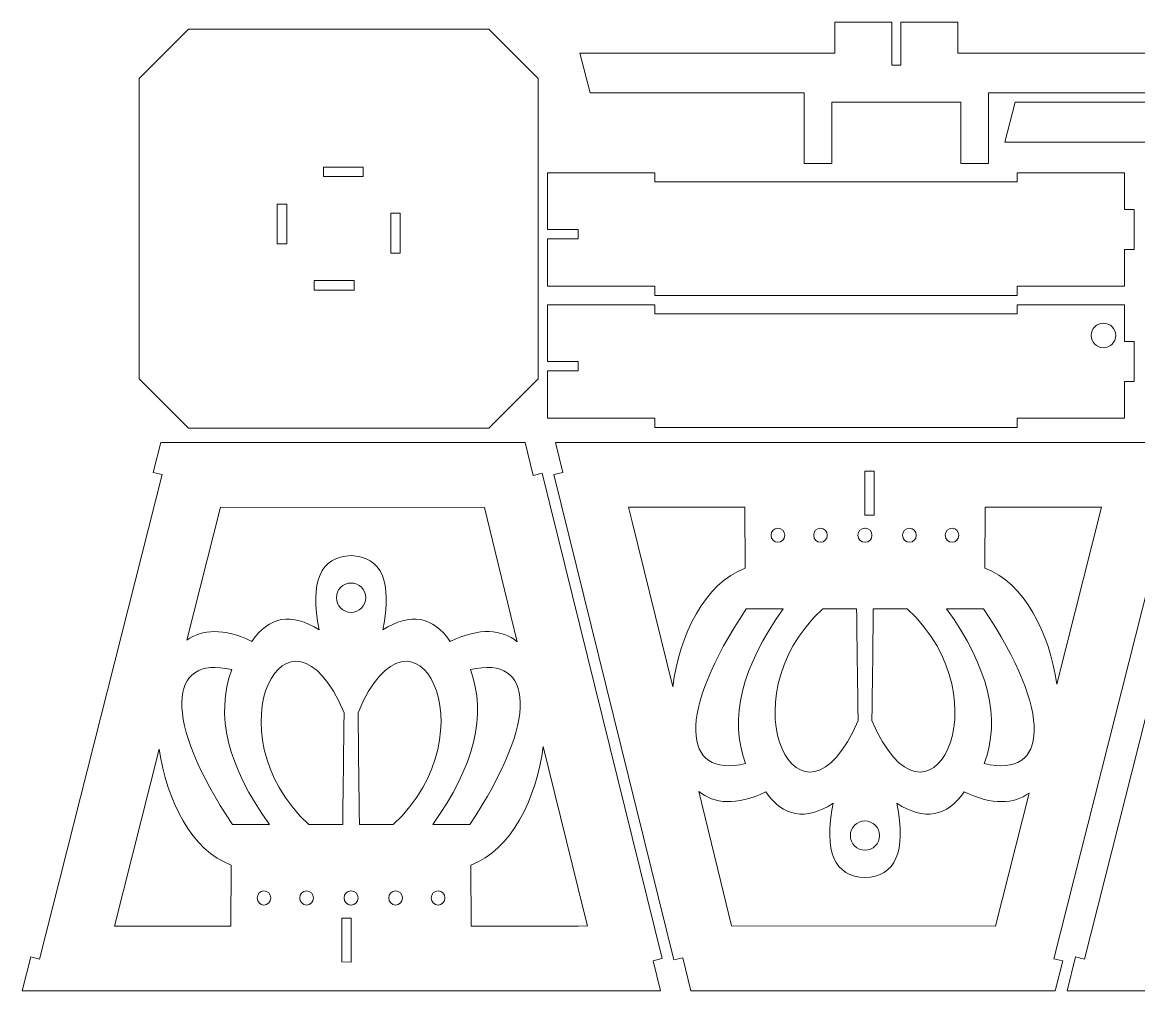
# Model space of a CAD drawing. Header units: millimetres. Extents: x -1460 to 1460, y -777 to 775.
# Drawn here: x -1459.5 to -1095.8, y 83.4 to 398.8 of the extents above; entities that cross this region are included whole.
import ezdxf

# ---------------------------------------------------------------- set-up
doc = ezdxf.new("R2010")
doc.units = ezdxf.units.MM
doc.header["$MEASUREMENT"] = 0
doc.layers.add('Camada 1', color=7, linetype='Continuous')

msp = doc.modelspace()

# ---------------------------------------------------------------- linework, layer by layer
at = {"layer": 'Camada 1', "color": 250, "lineweight": 20}
for points, knots in [([(-1405.291, 396.6146), (-1405.291, 396.6146), (-1355.9769, 396.6146), (-1355.9769, 396.6146), (-1355.9769, 396.6146), (-1355.9769, 396.6146), (-1307.5092, 396.6146), (-1307.5092, 396.6146), (-1307.5092, 396.6146), (-1307.5092, 396.6146), (-1307.5092, 396.6146), (-1307.5092, 396.6146), (-1307.5092, 396.6146), (-1307.5092, 396.6146), (-1291.4001, 380.5055), (-1291.4001, 380.5055), (-1291.4001, 380.5055), (-1291.4001, 380.5055), (-1291.4001, 282.7238), (-1291.4001, 282.7238), (-1291.4001, 282.7238), (-1291.4001, 282.7238), (-1307.5092, 266.6147), (-1307.5092, 266.6147), (-1307.5092, 266.6147), (-1307.5092, 266.6147), (-1307.5092, 266.6147), (-1307.5092, 266.6147), (-1307.5092, 266.6147), (-1307.5092, 266.6147), (-1359.7869, 266.6147), (-1359.7869, 266.6147), (-1359.7869, 266.6147), (-1359.7869, 266.6147), (-1405.291, 266.6147), (-1405.291, 266.6147), (-1405.291, 266.6147), (-1405.291, 266.6147), (-1405.291, 266.6147), (-1405.291, 266.6147), (-1405.291, 266.6147), (-1405.291, 266.6147), (-1421.4001, 282.7238), (-1421.4001, 282.7238), (-1421.4001, 282.7238), (-1421.4001, 282.7238), (-1421.4001, 380.5055), (-1421.4001, 380.5055), (-1421.4001, 380.5055), (-1421.4001, 380.5055), (-1405.291, 396.6146), (-1405.291, 396.6146), (-1405.291, 396.6146), (-1405.291, 396.6146), (-1405.291, 396.6146), (-1405.291, 396.6146)], [0, 0, 0, 0, 0.06666667, 0.06666667, 0.06666667, 0.06666667, 0.13333333, 0.13333333, 0.13333333, 0.13333333, 0.2, 0.2, 0.2, 0.2, 0.26666667, 0.26666667, 0.26666667, 0.26666667, 0.33333333, 0.33333333, 0.33333333, 0.33333333, 0.4, 0.4, 0.4, 0.4, 0.46666667, 0.46666667, 0.46666667, 0.46666667, 0.53333333, 0.53333333, 0.53333333, 0.53333333, 0.6, 0.6, 0.6, 0.6, 0.66666667, 0.66666667, 0.66666667, 0.66666667, 0.73333333, 0.73333333, 0.73333333, 0.73333333, 0.8, 0.8, 0.8, 0.8, 0.86666667, 0.86666667, 0.86666667, 0.86666667, 1, 1, 1, 1]), ([(-1154.7641, 388.8284), (-1154.7641, 388.8284), (-1154.7641, 398.8284), (-1154.7641, 398.8284), (-1154.7641, 398.8284), (-1154.7641, 398.8284), (-1173.2641, 398.8284), (-1173.2641, 398.8284), (-1173.2641, 398.8284), (-1173.2641, 398.8284), (-1173.2641, 384.8284), (-1173.2641, 384.8284), (-1173.2641, 384.8284), (-1173.2641, 384.8284), (-1176.2641, 384.8284), (-1176.2641, 384.8284), (-1176.2641, 384.8284), (-1176.2641, 384.8284), (-1176.2641, 398.8284), (-1176.2641, 398.8284), (-1176.2641, 398.8284), (-1176.2641, 398.8284), (-1194.7641, 398.8284), (-1194.7641, 398.8284), (-1194.7641, 398.8284), (-1194.7641, 398.8284), (-1194.7641, 388.8284), (-1194.7641, 388.8284), (-1194.7641, 388.8284), (-1194.7641, 388.8284), (-1277.8151, 388.8284), (-1277.8151, 388.8284), (-1277.8151, 388.8284), (-1277.8151, 388.8284), (-1274.4604, 375.8284), (-1274.4604, 375.8284), (-1274.4604, 375.8284), (-1274.4604, 375.8284), (-1204.7641, 375.8284), (-1204.7641, 375.8284), (-1204.7641, 375.8284), (-1204.7641, 375.8284), (-1204.7641, 352.8284), (-1204.7641, 352.8284), (-1204.7641, 352.8284), (-1204.7641, 352.8284), (-1195.7641, 352.8284), (-1195.7641, 352.8284), (-1195.7641, 352.8284), (-1195.7641, 352.8284), (-1195.7641, 372.8284), (-1195.7641, 372.8284), (-1195.7641, 372.8284), (-1164.3562, 372.8284), (-1185.172, 372.8284), (-1153.7641, 372.8284), (-1153.7641, 372.8284), (-1153.7641, 372.8284), (-1153.7641, 352.8284), (-1153.7641, 352.8284), (-1153.7641, 352.8284), (-1153.7641, 352.8284), (-1144.7641, 352.8284), (-1144.7641, 352.8284), (-1144.7641, 352.8284), (-1144.7641, 352.8284), (-1144.7641, 375.8284), (-1144.7641, 375.8284), (-1144.7641, 375.8284), (-1144.7641, 375.8284), (-1075.0678, 375.8284), (-1075.0678, 375.8284), (-1075.0678, 375.8284), (-1075.0678, 375.8284), (-1071.7131, 388.8284), (-1071.7131, 388.8284), (-1071.7131, 388.8284), (-1071.7131, 388.8284), (-1154.7641, 388.8284), (-1154.7641, 388.8284)], [0, 0, 0, 0, 0.04761905, 0.04761905, 0.04761905, 0.04761905, 0.0952381, 0.0952381, 0.0952381, 0.0952381, 0.14285714, 0.14285714, 0.14285714, 0.14285714, 0.19047619, 0.19047619, 0.19047619, 0.19047619, 0.23809524, 0.23809524, 0.23809524, 0.23809524, 0.28571429, 0.28571429, 0.28571429, 0.28571429, 0.33333333, 0.33333333, 0.33333333, 0.33333333, 0.38095238, 0.38095238, 0.38095238, 0.38095238, 0.42857143, 0.42857143, 0.42857143, 0.42857143, 0.47619048, 0.47619048, 0.47619048, 0.47619048, 0.52380952, 0.52380952, 0.52380952, 0.52380952, 0.57142857, 0.57142857, 0.57142857, 0.57142857, 0.61904762, 0.61904762, 0.61904762, 0.61904762, 0.66666667, 0.66666667, 0.66666667, 0.66666667, 0.71428571, 0.71428571, 0.71428571, 0.71428571, 0.76190476, 0.76190476, 0.76190476, 0.76190476, 0.80952381, 0.80952381, 0.80952381, 0.80952381, 0.85714286, 0.85714286, 0.85714286, 0.85714286, 0.9047619, 0.9047619, 0.9047619, 0.9047619, 1, 1, 1, 1]), ([(-1056.3327, 359.8284), (-1056.3327, 359.8284), (-1056.3327, 349.8284), (-1056.3327, 349.8284), (-1056.3327, 349.8284), (-1056.3327, 349.8284), (-1016.3327, 349.8284), (-1016.3327, 349.8284), (-1016.3327, 349.8284), (-1016.3327, 349.8284), (-1016.3327, 359.8284), (-1016.3327, 359.8284), (-1016.3327, 359.8284), (-1016.3327, 359.8284), (-933.2817, 359.8284), (-933.2817, 359.8284), (-933.2817, 359.8284), (-933.2817, 359.8284), (-936.6364, 372.8284), (-936.6364, 372.8284), (-936.6364, 372.8284), (-936.6364, 372.8284), (-1006.3327, 372.8284), (-1006.3327, 372.8284), (-1006.3327, 372.8284), (-1006.3327, 372.8284), (-1006.3327, 395.8284), (-1006.3327, 395.8284), (-1006.3327, 395.8284), (-1006.3327, 395.8284), (-1015.3327, 395.8284), (-1015.3327, 395.8284), (-1015.3327, 395.8284), (-1015.3327, 395.8284), (-1015.3327, 375.8284), (-1015.3327, 375.8284), (-1015.3327, 375.8284), (-1015.3327, 375.8284), (-1034.8327, 375.8284), (-1034.8327, 375.8284), (-1034.8327, 375.8284), (-1034.8327, 375.8284), (-1034.8327, 363.8284), (-1034.8327, 363.8284), (-1034.8327, 363.8284), (-1034.8327, 363.8284), (-1037.8327, 363.8284), (-1037.8327, 363.8284), (-1037.8327, 363.8284), (-1037.8327, 363.8284), (-1037.8327, 375.8284), (-1037.8327, 375.8284), (-1037.8327, 375.8284), (-1037.8327, 375.8284), (-1057.3327, 375.8284), (-1057.3327, 375.8284), (-1057.3327, 375.8284), (-1057.3327, 375.8284), (-1057.3327, 395.8284), (-1057.3327, 395.8284), (-1057.3327, 395.8284), (-1057.3327, 395.8284), (-1066.3327, 395.8284), (-1066.3327, 395.8284), (-1066.3327, 395.8284), (-1066.3327, 395.8284), (-1066.3327, 372.8284), (-1066.3327, 372.8284), (-1066.3327, 372.8284), (-1066.3327, 372.8284), (-1136.029, 372.8284), (-1136.029, 372.8284), (-1136.029, 372.8284), (-1136.029, 372.8284), (-1139.3837, 359.8284), (-1139.3837, 359.8284), (-1139.3837, 359.8284), (-1139.3837, 359.8284), (-1056.3327, 359.8284), (-1056.3327, 359.8284)], [0, 0, 0, 0, 0.04761905, 0.04761905, 0.04761905, 0.04761905, 0.0952381, 0.0952381, 0.0952381, 0.0952381, 0.14285714, 0.14285714, 0.14285714, 0.14285714, 0.19047619, 0.19047619, 0.19047619, 0.19047619, 0.23809524, 0.23809524, 0.23809524, 0.23809524, 0.28571429, 0.28571429, 0.28571429, 0.28571429, 0.33333333, 0.33333333, 0.33333333, 0.33333333, 0.38095238, 0.38095238, 0.38095238, 0.38095238, 0.42857143, 0.42857143, 0.42857143, 0.42857143, 0.47619048, 0.47619048, 0.47619048, 0.47619048, 0.52380952, 0.52380952, 0.52380952, 0.52380952, 0.57142857, 0.57142857, 0.57142857, 0.57142857, 0.61904762, 0.61904762, 0.61904762, 0.61904762, 0.66666667, 0.66666667, 0.66666667, 0.66666667, 0.71428571, 0.71428571, 0.71428571, 0.71428571, 0.76190476, 0.76190476, 0.76190476, 0.76190476, 0.80952381, 0.80952381, 0.80952381, 0.80952381, 0.85714286, 0.85714286, 0.85714286, 0.85714286, 0.9047619, 0.9047619, 0.9047619, 0.9047619, 1, 1, 1, 1]), ([(-1348.4001, 351.6147), (-1348.4001, 351.6147), (-1361.4001, 351.6147), (-1361.4001, 351.6147), (-1361.4001, 351.6147), (-1361.4001, 351.6147), (-1361.4001, 348.5472), (-1361.4001, 348.5472), (-1361.4001, 348.5472), (-1361.4001, 348.5472), (-1348.4001, 348.5472), (-1348.4001, 348.5472), (-1348.4001, 348.5472), (-1348.4001, 348.5472), (-1348.4001, 351.6147), (-1348.4001, 351.6147)], [0, 0, 0, 0, 0.2, 0.2, 0.2, 0.2, 0.4, 0.4, 0.4, 0.4, 0.6, 0.6, 0.6, 0.6, 1, 1, 1, 1]), ([(-1288.4001, 312.8284), (-1288.4001, 312.8284), (-1253.4001, 312.8284), (-1253.4001, 312.8284), (-1253.4001, 312.8284), (-1253.4001, 312.8284), (-1253.4001, 309.8284), (-1253.4001, 309.8284), (-1253.4001, 309.8284), (-1253.4001, 309.8284), (-1135.4003, 309.8284), (-1135.4003, 309.8284), (-1135.4003, 309.8284), (-1135.4003, 309.8284), (-1135.4003, 312.8284), (-1135.4003, 312.8284), (-1135.4003, 312.8284), (-1135.4003, 312.8284), (-1100.4003, 312.8284), (-1100.4003, 312.8284), (-1100.4003, 312.8284), (-1100.4003, 312.8284), (-1100.4003, 324.8284), (-1100.4003, 324.8284), (-1100.4003, 324.8284), (-1100.4003, 324.8284), (-1097.3327, 324.8284), (-1097.3327, 324.8284), (-1097.3327, 324.8284), (-1097.3327, 324.8284), (-1097.3327, 337.8284), (-1097.3327, 337.8284), (-1097.3327, 337.8284), (-1097.3327, 337.8284), (-1100.4003, 337.8284), (-1100.4003, 337.8284), (-1100.4003, 337.8284), (-1100.4003, 337.8284), (-1100.4003, 349.8284), (-1100.4003, 349.8284), (-1100.4003, 349.8284), (-1100.4003, 349.8284), (-1135.4003, 349.8284), (-1135.4003, 349.8284), (-1135.4003, 349.8284), (-1135.4003, 349.8284), (-1135.4003, 346.8284), (-1135.4003, 346.8284), (-1135.4003, 346.8284), (-1135.4003, 346.8284), (-1253.4001, 346.8284), (-1253.4001, 346.8284), (-1253.4001, 346.8284), (-1253.4001, 346.8284), (-1253.4001, 349.8284), (-1253.4001, 349.8284), (-1253.4001, 349.8284), (-1253.4001, 349.8284), (-1288.4001, 349.8284), (-1288.4001, 349.8284), (-1288.4001, 349.8284), (-1288.4001, 349.8284), (-1288.4001, 331.3284), (-1288.4001, 331.3284), (-1288.4001, 331.3284), (-1288.4001, 331.3284), (-1278.4001, 331.3284), (-1278.4001, 331.3284), (-1278.4001, 331.3284), (-1278.4001, 331.3284), (-1278.4001, 328.3284), (-1278.4001, 328.3284), (-1278.4001, 328.3284), (-1278.4001, 328.3284), (-1288.4001, 328.3284), (-1288.4001, 328.3284), (-1288.4001, 328.3284), (-1288.4001, 328.3284), (-1288.4001, 312.8284), (-1288.4001, 312.8284)], [0, 0, 0, 0, 0.04761905, 0.04761905, 0.04761905, 0.04761905, 0.0952381, 0.0952381, 0.0952381, 0.0952381, 0.14285714, 0.14285714, 0.14285714, 0.14285714, 0.19047619, 0.19047619, 0.19047619, 0.19047619, 0.23809524, 0.23809524, 0.23809524, 0.23809524, 0.28571429, 0.28571429, 0.28571429, 0.28571429, 0.33333333, 0.33333333, 0.33333333, 0.33333333, 0.38095238, 0.38095238, 0.38095238, 0.38095238, 0.42857143, 0.42857143, 0.42857143, 0.42857143, 0.47619048, 0.47619048, 0.47619048, 0.47619048, 0.52380952, 0.52380952, 0.52380952, 0.52380952, 0.57142857, 0.57142857, 0.57142857, 0.57142857, 0.61904762, 0.61904762, 0.61904762, 0.61904762, 0.66666667, 0.66666667, 0.66666667, 0.66666667, 0.71428571, 0.71428571, 0.71428571, 0.71428571, 0.76190476, 0.76190476, 0.76190476, 0.76190476, 0.80952381, 0.80952381, 0.80952381, 0.80952381, 0.85714286, 0.85714286, 0.85714286, 0.85714286, 0.9047619, 0.9047619, 0.9047619, 0.9047619, 1, 1, 1, 1]), ([(-1376.4001, 339.6147), (-1376.4001, 339.6147), (-1376.4001, 326.6147), (-1376.4001, 326.6147), (-1376.4001, 326.6147), (-1376.4001, 326.6147), (-1373.3326, 326.6147), (-1373.3326, 326.6147), (-1373.3326, 326.6147), (-1373.3326, 326.6147), (-1373.3326, 339.6147), (-1373.3326, 339.6147), (-1373.3326, 339.6147), (-1373.3326, 339.6147), (-1376.4001, 339.6147), (-1376.4001, 339.6147)], [0, 0, 0, 0, 0.2, 0.2, 0.2, 0.2, 0.4, 0.4, 0.4, 0.4, 0.6, 0.6, 0.6, 0.6, 1, 1, 1, 1]), ([(-1336.4001, 323.6147), (-1336.4001, 323.6147), (-1336.4001, 336.6147), (-1336.4001, 336.6147), (-1336.4001, 336.6147), (-1336.4001, 336.6147), (-1339.4676, 336.6147), (-1339.4676, 336.6147), (-1339.4676, 336.6147), (-1339.4676, 336.6147), (-1339.4676, 323.6147), (-1339.4676, 323.6147), (-1339.4676, 323.6147), (-1339.4676, 323.6147), (-1336.4001, 323.6147), (-1336.4001, 323.6147)], [0, 0, 0, 0, 0.2, 0.2, 0.2, 0.2, 0.4, 0.4, 0.4, 0.4, 0.6, 0.6, 0.6, 0.6, 1, 1, 1, 1]), ([(-1364.4001, 311.6147), (-1364.4001, 311.6147), (-1351.4001, 311.6147), (-1351.4001, 311.6147), (-1351.4001, 311.6147), (-1351.4001, 311.6147), (-1351.4001, 314.6822), (-1351.4001, 314.6822), (-1351.4001, 314.6822), (-1351.4001, 314.6822), (-1364.4001, 314.6822), (-1364.4001, 314.6822), (-1364.4001, 314.6822), (-1364.4001, 314.6822), (-1364.4001, 311.6147), (-1364.4001, 311.6147)], [0, 0, 0, 0, 0.2, 0.2, 0.2, 0.2, 0.4, 0.4, 0.4, 0.4, 0.6, 0.6, 0.6, 0.6, 1, 1, 1, 1]), ([(-1288.4001, 269.8284), (-1288.4001, 269.8284), (-1253.4001, 269.8284), (-1253.4001, 269.8284), (-1253.4001, 269.8284), (-1253.4001, 269.8284), (-1253.4001, 266.8284), (-1253.4001, 266.8284), (-1253.4001, 266.8284), (-1253.4001, 266.8284), (-1135.4003, 266.8284), (-1135.4003, 266.8284), (-1135.4003, 266.8284), (-1135.4003, 266.8284), (-1135.4003, 269.8284), (-1135.4003, 269.8284), (-1135.4003, 269.8284), (-1135.4003, 269.8284), (-1100.4003, 269.8284), (-1100.4003, 269.8284), (-1100.4003, 269.8284), (-1100.4003, 269.8284), (-1100.4003, 281.8284), (-1100.4003, 281.8284), (-1100.4003, 281.8284), (-1100.4003, 281.8284), (-1097.3327, 281.8284), (-1097.3327, 281.8284), (-1097.3327, 281.8284), (-1097.3327, 281.8284), (-1097.3327, 294.8284), (-1097.3327, 294.8284), (-1097.3327, 294.8284), (-1097.3327, 294.8284), (-1100.4003, 294.8284), (-1100.4003, 294.8284), (-1100.4003, 294.8284), (-1100.4003, 294.8284), (-1100.4003, 306.8284), (-1100.4003, 306.8284), (-1100.4003, 306.8284), (-1100.4003, 306.8284), (-1135.4003, 306.8284), (-1135.4003, 306.8284), (-1135.4003, 306.8284), (-1135.4003, 306.8284), (-1135.4003, 303.8284), (-1135.4003, 303.8284), (-1135.4003, 303.8284), (-1135.4003, 303.8284), (-1253.4001, 303.8284), (-1253.4001, 303.8284), (-1253.4001, 303.8284), (-1253.4001, 303.8284), (-1253.4001, 306.8284), (-1253.4001, 306.8284), (-1253.4001, 306.8284), (-1253.4001, 306.8284), (-1288.4001, 306.8284), (-1288.4001, 306.8284), (-1288.4001, 306.8284), (-1288.4001, 306.8284), (-1288.4001, 288.3284), (-1288.4001, 288.3284), (-1288.4001, 288.3284), (-1288.4001, 288.3284), (-1278.4001, 288.3284), (-1278.4001, 288.3284), (-1278.4001, 288.3284), (-1278.4001, 288.3284), (-1278.4001, 285.3284), (-1278.4001, 285.3284), (-1278.4001, 285.3284), (-1278.4001, 285.3284), (-1288.4001, 285.3284), (-1288.4001, 285.3284), (-1288.4001, 285.3284), (-1288.4001, 285.3284), (-1288.4001, 269.8284), (-1288.4001, 269.8284)], [0, 0, 0, 0, 0.04761905, 0.04761905, 0.04761905, 0.04761905, 0.0952381, 0.0952381, 0.0952381, 0.0952381, 0.14285714, 0.14285714, 0.14285714, 0.14285714, 0.19047619, 0.19047619, 0.19047619, 0.19047619, 0.23809524, 0.23809524, 0.23809524, 0.23809524, 0.28571429, 0.28571429, 0.28571429, 0.28571429, 0.33333333, 0.33333333, 0.33333333, 0.33333333, 0.38095238, 0.38095238, 0.38095238, 0.38095238, 0.42857143, 0.42857143, 0.42857143, 0.42857143, 0.47619048, 0.47619048, 0.47619048, 0.47619048, 0.52380952, 0.52380952, 0.52380952, 0.52380952, 0.57142857, 0.57142857, 0.57142857, 0.57142857, 0.61904762, 0.61904762, 0.61904762, 0.61904762, 0.66666667, 0.66666667, 0.66666667, 0.66666667, 0.71428571, 0.71428571, 0.71428571, 0.71428571, 0.76190476, 0.76190476, 0.76190476, 0.76190476, 0.80952381, 0.80952381, 0.80952381, 0.80952381, 0.85714286, 0.85714286, 0.85714286, 0.85714286, 0.9047619, 0.9047619, 0.9047619, 0.9047619, 1, 1, 1, 1]), ([(-1107.2991, 292.8153), (-1109.5083, 292.8153), (-1111.2992, 294.6062), (-1111.2992, 296.8153), (-1111.2992, 296.8153), (-1111.2992, 299.0244), (-1109.5083, 300.8153), (-1107.2991, 300.8153), (-1107.2991, 300.8153), (-1105.09, 300.8153), (-1103.2991, 299.0244), (-1103.2992, 296.8153), (-1103.2992, 296.8153), (-1103.2992, 294.6062), (-1105.09, 292.8153), (-1107.2991, 292.8153)], [0, 0, 0, 0, 0.2, 0.2, 0.2, 0.2, 0.4, 0.4, 0.4, 0.4, 0.6, 0.6, 0.6, 0.6, 1, 1, 1, 1]), ([(-1413.9199, 251.5012), (-1413.9199, 251.5012), (-1453.8684, 93.6303), (-1453.8684, 93.6303), (-1453.8684, 93.6303), (-1453.8684, 93.6303), (-1456.7169, 94.3402), (-1456.7169, 94.3402), (-1456.7169, 94.3402), (-1456.7169, 94.3402), (-1459.4529, 83.3528), (-1459.4529, 83.3528), (-1459.4529, 83.3528), (-1459.4529, 83.3528), (-1251.5624, 83.3528), (-1251.5624, 83.3528), (-1251.5624, 83.3528), (-1251.5624, 83.3528), (-1253.9733, 93.0917), (-1253.9733, 93.0917), (-1253.9733, 93.0917), (-1253.9733, 93.0917), (-1251.0994, 93.8031), (-1251.0994, 93.8031), (-1251.0994, 93.8031), (-1251.0994, 93.8031), (-1251.0612, 93.8126), (-1251.0612, 93.8126), (-1251.0612, 93.8126), (-1251.0612, 93.8126), (-1289.9996, 251.471), (-1289.9996, 251.471), (-1289.9996, 251.471), (-1289.9996, 251.471), (-1290.1077, 251.9088), (-1290.1077, 251.9088), (-1290.1077, 251.9088), (-1290.1077, 251.9088), (-1293.0175, 251.1885), (-1293.0175, 251.1885), (-1293.0175, 251.1885), (-1293.0175, 251.1885), (-1295.6724, 261.9213), (-1295.6724, 261.9213), (-1295.6724, 261.9213), (-1295.6724, 261.9213), (-1414.3776, 261.9213), (-1414.3776, 261.9213), (-1414.3776, 261.9213), (-1414.3776, 261.9213), (-1416.7961, 252.218), (-1416.7961, 252.218), (-1416.7961, 252.218), (-1416.7961, 252.218), (-1413.9199, 251.5012), (-1413.9199, 251.5012)], [0, 0, 0, 0, 0.06666667, 0.06666667, 0.06666667, 0.06666667, 0.13333333, 0.13333333, 0.13333333, 0.13333333, 0.2, 0.2, 0.2, 0.2, 0.26666667, 0.26666667, 0.26666667, 0.26666667, 0.33333333, 0.33333333, 0.33333333, 0.33333333, 0.4, 0.4, 0.4, 0.4, 0.46666667, 0.46666667, 0.46666667, 0.46666667, 0.53333333, 0.53333333, 0.53333333, 0.53333333, 0.6, 0.6, 0.6, 0.6, 0.66666667, 0.66666667, 0.66666667, 0.66666667, 0.73333333, 0.73333333, 0.73333333, 0.73333333, 0.8, 0.8, 0.8, 0.8, 0.86666667, 0.86666667, 0.86666667, 0.86666667, 1, 1, 1, 1]), ([(-1123.4482, 93.7728), (-1123.4482, 93.7728), (-1083.4997, 251.6437), (-1083.4997, 251.6437), (-1083.4997, 251.6437), (-1083.4997, 251.6437), (-1080.6512, 250.9338), (-1080.6512, 250.9338), (-1080.6512, 250.9338), (-1080.6512, 250.9338), (-1077.9152, 261.9212), (-1077.9152, 261.9212), (-1077.9152, 261.9212), (-1077.9152, 261.9212), (-1285.8057, 261.9212), (-1285.8057, 261.9212), (-1285.8057, 261.9212), (-1285.8057, 261.9212), (-1283.3948, 252.1823), (-1283.3948, 252.1823), (-1283.3948, 252.1823), (-1283.3948, 252.1823), (-1286.2687, 251.4709), (-1286.2687, 251.4709), (-1286.2687, 251.4709), (-1286.2687, 251.4709), (-1286.3069, 251.4614), (-1286.3069, 251.4614), (-1286.3069, 251.4614), (-1286.3069, 251.4614), (-1247.3685, 93.803), (-1247.3685, 93.803), (-1247.3685, 93.803), (-1247.3685, 93.803), (-1247.2604, 93.3652), (-1247.2604, 93.3652), (-1247.2604, 93.3652), (-1247.2604, 93.3652), (-1244.3506, 94.0855), (-1244.3506, 94.0855), (-1244.3506, 94.0855), (-1244.3506, 94.0855), (-1241.6957, 83.3527), (-1241.6957, 83.3527), (-1241.6957, 83.3527), (-1241.6957, 83.3527), (-1122.9905, 83.3527), (-1122.9905, 83.3527), (-1122.9905, 83.3527), (-1122.9905, 83.3527), (-1120.572, 93.056), (-1120.572, 93.056), (-1120.572, 93.056), (-1120.572, 93.056), (-1123.4482, 93.7728), (-1123.4482, 93.7728)], [0, 0, 0, 0, 0.06666667, 0.06666667, 0.06666667, 0.06666667, 0.13333333, 0.13333333, 0.13333333, 0.13333333, 0.2, 0.2, 0.2, 0.2, 0.26666667, 0.26666667, 0.26666667, 0.26666667, 0.33333333, 0.33333333, 0.33333333, 0.33333333, 0.4, 0.4, 0.4, 0.4, 0.46666667, 0.46666667, 0.46666667, 0.46666667, 0.53333333, 0.53333333, 0.53333333, 0.53333333, 0.6, 0.6, 0.6, 0.6, 0.66666667, 0.66666667, 0.66666667, 0.66666667, 0.73333333, 0.73333333, 0.73333333, 0.73333333, 0.8, 0.8, 0.8, 0.8, 0.86666667, 0.86666667, 0.86666667, 0.86666667, 1, 1, 1, 1]), ([(-1073.5598, 251.5012), (-1073.5598, 251.5012), (-1113.5083, 93.6303), (-1113.5083, 93.6303), (-1113.5083, 93.6303), (-1113.5083, 93.6303), (-1116.3568, 94.3402), (-1116.3568, 94.3402), (-1116.3568, 94.3402), (-1116.3568, 94.3402), (-1119.0928, 83.3528), (-1119.0928, 83.3528), (-1119.0928, 83.3528), (-1119.0928, 83.3528), (-911.2023, 83.3528), (-911.2023, 83.3528), (-911.2023, 83.3528), (-911.2023, 83.3528), (-913.6132, 93.0917), (-913.6132, 93.0917), (-913.6132, 93.0917), (-913.6132, 93.0917), (-910.7393, 93.8031), (-910.7393, 93.8031), (-910.7393, 93.8031), (-910.7393, 93.8031), (-910.7011, 93.8126), (-910.7011, 93.8126), (-910.7011, 93.8126), (-910.7011, 93.8126), (-949.6395, 251.471), (-949.6395, 251.471), (-949.6395, 251.471), (-949.6395, 251.471), (-949.7476, 251.9088), (-949.7476, 251.9088), (-949.7476, 251.9088), (-949.7476, 251.9088), (-952.6574, 251.1885), (-952.6574, 251.1885), (-952.6574, 251.1885), (-952.6574, 251.1885), (-955.3123, 261.9213), (-955.3123, 261.9213), (-955.3123, 261.9213), (-955.3123, 261.9213), (-1074.0175, 261.9213), (-1074.0175, 261.9213), (-1074.0175, 261.9213), (-1074.0175, 261.9213), (-1076.436, 252.218), (-1076.436, 252.218), (-1076.436, 252.218), (-1076.436, 252.218), (-1073.5598, 251.5012), (-1073.5598, 251.5012)], [0, 0, 0, 0, 0.06666667, 0.06666667, 0.06666667, 0.06666667, 0.13333333, 0.13333333, 0.13333333, 0.13333333, 0.2, 0.2, 0.2, 0.2, 0.26666667, 0.26666667, 0.26666667, 0.26666667, 0.33333333, 0.33333333, 0.33333333, 0.33333333, 0.4, 0.4, 0.4, 0.4, 0.46666667, 0.46666667, 0.46666667, 0.46666667, 0.53333333, 0.53333333, 0.53333333, 0.53333333, 0.6, 0.6, 0.6, 0.6, 0.66666667, 0.66666667, 0.66666667, 0.66666667, 0.73333333, 0.73333333, 0.73333333, 0.73333333, 0.8, 0.8, 0.8, 0.8, 0.86666667, 0.86666667, 0.86666667, 0.86666667, 1, 1, 1, 1]), ([(-1181.9831, 252.5767), (-1181.9831, 252.5767), (-1182.0254, 238.2509), (-1182.0254, 238.2509), (-1182.0254, 238.2509), (-1182.0254, 238.2509), (-1185.0254, 238.2598), (-1185.0254, 238.2598), (-1185.0254, 238.2598), (-1185.0254, 238.2598), (-1184.9832, 252.5856), (-1184.9832, 252.5856), (-1184.9832, 252.5856), (-1184.9832, 252.5856), (-1181.9831, 252.5767), (-1181.9831, 252.5767)], [0, 0, 0, 0, 0.2, 0.2, 0.2, 0.2, 0.4, 0.4, 0.4, 0.4, 0.6, 0.6, 0.6, 0.6, 1, 1, 1, 1]), ([(-1405.8719, 197.5376), (-1405.8719, 197.5376), (-1394.904, 240.8813), (-1394.904, 240.8813), (-1394.904, 240.8813), (-1394.904, 240.8813), (-1308.8612, 240.7755), (-1308.8612, 240.7755), (-1308.8612, 240.7755), (-1308.8612, 240.7755), (-1305.4864, 226.4269), (-1305.4864, 226.4269), (-1305.4864, 226.4269), (-1305.4864, 226.4269), (-1298.2224, 197.0155), (-1298.2224, 197.0155), (-1298.2224, 197.0155), (-1303.2407, 201.0371), (-1310.4473, 201.7855), (-1320.0774, 197.1592), (-1320.0774, 197.1592), (-1325.6895, 205.3422), (-1333.0029, 206.5833), (-1342.0173, 200.8831), (-1342.0173, 200.8831), (-1338.8709, 216.7205), (-1342.424, 224.7128), (-1352.3836, 225.0798), (-1352.3836, 225.0798), (-1362.343, 224.7128), (-1365.8961, 216.7205), (-1362.7497, 200.8831), (-1362.7497, 200.8831), (-1371.7641, 206.5833), (-1379.0775, 205.3422), (-1384.6896, 197.1592), (-1384.6896, 197.1592), (-1393.8941, 201.5811), (-1400.8889, 201.1001), (-1405.8719, 197.5376)], [0, 0, 0, 0, 0.09090909, 0.09090909, 0.09090909, 0.09090909, 0.18181818, 0.18181818, 0.18181818, 0.18181818, 0.27272727, 0.27272727, 0.27272727, 0.27272727, 0.36363636, 0.36363636, 0.36363636, 0.36363636, 0.45454545, 0.45454545, 0.45454545, 0.45454545, 0.54545455, 0.54545455, 0.54545455, 0.54545455, 0.63636364, 0.63636364, 0.63636364, 0.63636364, 0.72727273, 0.72727273, 0.72727273, 0.72727273, 0.81818182, 0.81818182, 0.81818182, 0.81818182, 1, 1, 1, 1]), ([(-1224.0948, 240.8812), (-1224.0948, 240.8812), (-1223.9973, 220.9899), (-1223.9973, 220.9899), (-1223.9973, 220.9899), (-1237.1119, 216.2662), (-1245.4238, 199.1766), (-1247.5756, 182.3907), (-1247.5756, 182.3907), (-1247.5756, 182.3907), (-1260.8384, 236.0911), (-1260.8384, 236.0911), (-1260.8384, 236.0911), (-1260.8384, 236.0911), (-1262.0428, 240.8363), (-1262.0428, 240.8363), (-1262.0428, 240.8363), (-1262.0428, 240.8363), (-1258.922, 240.8812), (-1258.922, 240.8812), (-1258.922, 240.8812), (-1258.922, 240.8812), (-1224.0948, 240.8812), (-1224.0948, 240.8812)], [0, 0, 0, 0, 0.14285714, 0.14285714, 0.14285714, 0.14285714, 0.28571429, 0.28571429, 0.28571429, 0.28571429, 0.42857143, 0.42857143, 0.42857143, 0.42857143, 0.57142857, 0.57142857, 0.57142857, 0.57142857, 0.71428571, 0.71428571, 0.71428571, 0.71428571, 1, 1, 1, 1]), ([(-1122.5105, 183.2467), (-1124.831, 199.7535), (-1133.0802, 216.3464), (-1145.9719, 220.9899), (-1145.9719, 220.9899), (-1145.9719, 220.9899), (-1145.8744, 240.8812), (-1145.8744, 240.8812), (-1145.8744, 240.8812), (-1145.8744, 240.8812), (-1107.9264, 240.8812), (-1107.9264, 240.8812), (-1107.9264, 240.8812), (-1107.9264, 240.8812), (-1122.5105, 183.2467), (-1122.5105, 183.2467)], [0, 0, 0, 0, 0.2, 0.2, 0.2, 0.2, 0.4, 0.4, 0.4, 0.4, 0.6, 0.6, 0.6, 0.6, 1, 1, 1, 1]), ([(-1211.13, 231.7174), (-1211.13, 230.4491), (-1212.1227, 229.4213), (-1213.347, 229.4213), (-1213.347, 229.4213), (-1214.5713, 229.4213), (-1215.5639, 230.4491), (-1215.5639, 231.7174), (-1215.5639, 231.7174), (-1215.5639, 232.9857), (-1214.5713, 234.0137), (-1213.347, 234.0137), (-1213.347, 234.0137), (-1212.1227, 234.0137), (-1211.13, 232.9857), (-1211.13, 231.7174)], [0, 0, 0, 0, 0.2, 0.2, 0.2, 0.2, 0.4, 0.4, 0.4, 0.4, 0.6, 0.6, 0.6, 0.6, 1, 1, 1, 1]), ([(-1197.2599, 231.7174), (-1197.2599, 230.4491), (-1198.2526, 229.4213), (-1199.4768, 229.4213), (-1199.4768, 229.4213), (-1200.701, 229.4213), (-1201.6938, 230.4491), (-1201.6938, 231.7174), (-1201.6938, 231.7174), (-1201.6938, 232.9857), (-1200.701, 234.0137), (-1199.4768, 234.0137), (-1199.4768, 234.0137), (-1198.2526, 234.0137), (-1197.2599, 232.9857), (-1197.2599, 231.7174)], [0, 0, 0, 0, 0.2, 0.2, 0.2, 0.2, 0.4, 0.4, 0.4, 0.4, 0.6, 0.6, 0.6, 0.6, 1, 1, 1, 1]), ([(-1184.9128, 229.4213), (-1184.9128, 229.4213), (-1184.9847, 229.4226), (-1184.9847, 229.4226), (-1184.9847, 229.4226), (-1184.9847, 229.4226), (-1185.0564, 229.4213), (-1185.0564, 229.4213), (-1185.0564, 229.4213), (-1186.2807, 229.4213), (-1187.2732, 230.4491), (-1187.2732, 231.7174), (-1187.2732, 231.7174), (-1187.2732, 232.9857), (-1186.2807, 234.0137), (-1185.0564, 234.0137), (-1185.0564, 234.0137), (-1185.0564, 234.0137), (-1184.9845, 234.0126), (-1184.9845, 234.0126), (-1184.9845, 234.0126), (-1184.9845, 234.0126), (-1184.9128, 234.0137), (-1184.9128, 234.0137), (-1184.9128, 234.0137), (-1183.6885, 234.0137), (-1182.696, 232.9857), (-1182.696, 231.7174), (-1182.696, 231.7174), (-1182.696, 230.4491), (-1183.6885, 229.4213), (-1184.9128, 229.4213)], [0, 0, 0, 0, 0.11111111, 0.11111111, 0.11111111, 0.11111111, 0.22222222, 0.22222222, 0.22222222, 0.22222222, 0.33333333, 0.33333333, 0.33333333, 0.33333333, 0.44444444, 0.44444444, 0.44444444, 0.44444444, 0.55555556, 0.55555556, 0.55555556, 0.55555556, 0.66666667, 0.66666667, 0.66666667, 0.66666667, 0.77777778, 0.77777778, 0.77777778, 0.77777778, 1, 1, 1, 1]), ([(-1168.2754, 231.7174), (-1168.2754, 230.4491), (-1169.2682, 229.4213), (-1170.4924, 229.4213), (-1170.4924, 229.4213), (-1171.7166, 229.4213), (-1172.7093, 230.4491), (-1172.7093, 231.7174), (-1172.7093, 231.7174), (-1172.7093, 232.9857), (-1171.7166, 234.0137), (-1170.4924, 234.0137), (-1170.4924, 234.0137), (-1169.2682, 234.0137), (-1168.2754, 232.9857), (-1168.2754, 231.7174)], [0, 0, 0, 0, 0.2, 0.2, 0.2, 0.2, 0.4, 0.4, 0.4, 0.4, 0.6, 0.6, 0.6, 0.6, 1, 1, 1, 1]), ([(-1154.4053, 231.7174), (-1154.4053, 230.4491), (-1155.3979, 229.4213), (-1156.6222, 229.4213), (-1156.6222, 229.4213), (-1157.8465, 229.4213), (-1158.8392, 230.4491), (-1158.8392, 231.7174), (-1158.8392, 231.7174), (-1158.8392, 232.9857), (-1157.8465, 234.0137), (-1156.6222, 234.0137), (-1156.6222, 234.0137), (-1155.3979, 234.0137), (-1154.4053, 232.9857), (-1154.4053, 231.7174)], [0, 0, 0, 0, 0.2, 0.2, 0.2, 0.2, 0.4, 0.4, 0.4, 0.4, 0.6, 0.6, 0.6, 0.6, 1, 1, 1, 1]), ([(-1366.136, 137.4739), (-1398.7396, 167.788), (-1372.7426, 216.6556), (-1354.6533, 173.9114), (-1354.6533, 173.9114), (-1354.9564, 149.051), (-1355.1017, 138.6641), (-1355.1017, 137.4727), (-1355.1017, 137.4727), (-1363.0253, 137.4736), (-1366.7034, 137.4739), (-1366.136, 137.4739)], [0, 0, 0, 0, 0.25, 0.25, 0.25, 0.25, 0.5, 0.5, 0.5, 0.5, 1, 1, 1, 1]), ([(-1352.3836, 206.6085), (-1355.017, 206.6128), (-1357.1503, 208.7489), (-1357.1503, 211.3833), (-1357.1503, 211.3833), (-1357.1503, 214.0179), (-1355.017, 216.154), (-1352.3834, 216.1585), (-1352.3834, 216.1585), (-1349.75, 216.154), (-1347.6167, 214.0179), (-1347.6167, 211.3833), (-1347.6167, 211.3833), (-1347.6167, 208.7489), (-1349.75, 206.6128), (-1352.3836, 206.6085)], [0, 0, 0, 0, 0.2, 0.2, 0.2, 0.2, 0.4, 0.4, 0.4, 0.4, 0.6, 0.6, 0.6, 0.6, 1, 1, 1, 1]), ([(-1349.6653, 137.4727), (-1349.6653, 138.6641), (-1349.8106, 149.051), (-1350.1137, 173.9114), (-1350.1137, 173.9114), (-1332.0244, 216.6556), (-1306.0274, 167.788), (-1338.631, 137.4739), (-1338.631, 137.4739), (-1338.0636, 137.4739), (-1341.7417, 137.4736), (-1349.6653, 137.4727)], [0, 0, 0, 0, 0.25, 0.25, 0.25, 0.25, 0.5, 0.5, 0.5, 0.5, 1, 1, 1, 1]), ([(-1211.5834, 207.7439), (-1225.1947, 188.8375), (-1229.2873, 172.0305), (-1223.8604, 157.3234), (-1223.8604, 157.3234), (-1244.81, 152.3499), (-1246.3259, 173.8374), (-1223.6331, 207.8017), (-1223.6331, 207.8017), (-1223.6331, 207.8017), (-1211.5834, 207.7439), (-1211.5834, 207.7439)], [0, 0, 0, 0, 0.25, 0.25, 0.25, 0.25, 0.5, 0.5, 0.5, 0.5, 1, 1, 1, 1]), ([(-1187.7028, 207.8013), (-1187.7028, 206.6099), (-1187.5575, 196.223), (-1187.2544, 171.3626), (-1187.2544, 171.3626), (-1205.3437, 128.6184), (-1231.3407, 177.486), (-1198.7371, 207.8001), (-1198.7371, 207.8001), (-1199.3045, 207.8001), (-1195.6264, 207.8004), (-1187.7028, 207.8013)], [0, 0, 0, 0, 0.25, 0.25, 0.25, 0.25, 0.5, 0.5, 0.5, 0.5, 1, 1, 1, 1]), ([(-1171.2321, 207.8001), (-1138.6285, 177.486), (-1164.6255, 128.6184), (-1182.7148, 171.3626), (-1182.7148, 171.3626), (-1182.4117, 196.223), (-1182.2664, 206.6099), (-1182.2664, 207.8013), (-1182.2664, 207.8013), (-1174.3428, 207.8004), (-1170.6647, 207.8001), (-1171.2321, 207.8001)], [0, 0, 0, 0, 0.25, 0.25, 0.25, 0.25, 0.5, 0.5, 0.5, 0.5, 1, 1, 1, 1]), ([(-1146.3361, 207.8017), (-1123.6433, 173.8374), (-1125.1592, 152.3499), (-1146.1088, 157.3234), (-1146.1088, 157.3234), (-1140.6819, 172.0305), (-1144.7745, 188.8375), (-1158.3858, 207.7439), (-1158.3858, 207.7439), (-1158.3858, 207.7439), (-1146.3361, 207.8017), (-1146.3361, 207.8017)], [0, 0, 0, 0, 0.25, 0.25, 0.25, 0.25, 0.5, 0.5, 0.5, 0.5, 1, 1, 1, 1]), ([(-1391.032, 137.4723), (-1413.7248, 171.4366), (-1412.2089, 192.9241), (-1391.2593, 187.9506), (-1391.2593, 187.9506), (-1396.6862, 173.2435), (-1392.5936, 156.4365), (-1378.9823, 137.5301), (-1378.9823, 137.5301), (-1378.9823, 137.5301), (-1391.032, 137.4723), (-1391.032, 137.4723)], [0, 0, 0, 0, 0.25, 0.25, 0.25, 0.25, 0.5, 0.5, 0.5, 0.5, 1, 1, 1, 1]), ([(-1325.7847, 137.5301), (-1312.1734, 156.4365), (-1308.0808, 173.2435), (-1313.5077, 187.9506), (-1313.5077, 187.9506), (-1292.5581, 192.9241), (-1291.0422, 171.4366), (-1313.735, 137.4723), (-1313.735, 137.4723), (-1313.735, 137.4723), (-1325.7847, 137.5301), (-1325.7847, 137.5301)], [0, 0, 0, 0, 0.25, 0.25, 0.25, 0.25, 0.5, 0.5, 0.5, 0.5, 1, 1, 1, 1]), ([(-1414.8576, 162.0273), (-1412.5371, 145.5205), (-1404.2879, 128.9276), (-1391.3962, 124.2841), (-1391.3962, 124.2841), (-1391.3962, 124.2841), (-1391.4937, 104.3928), (-1391.4937, 104.3928), (-1391.4937, 104.3928), (-1391.4937, 104.3928), (-1429.4417, 104.3928), (-1429.4417, 104.3928), (-1429.4417, 104.3928), (-1429.4417, 104.3928), (-1414.8576, 162.0273), (-1414.8576, 162.0273)], [0, 0, 0, 0, 0.2, 0.2, 0.2, 0.2, 0.4, 0.4, 0.4, 0.4, 0.6, 0.6, 0.6, 0.6, 1, 1, 1, 1]), ([(-1313.2733, 104.3928), (-1313.2733, 104.3928), (-1313.3708, 124.2841), (-1313.3708, 124.2841), (-1313.3708, 124.2841), (-1300.2562, 129.0078), (-1291.9443, 146.0974), (-1289.7925, 162.8833), (-1289.7925, 162.8833), (-1289.7925, 162.8833), (-1276.5297, 109.1829), (-1276.5297, 109.1829), (-1276.5297, 109.1829), (-1276.5297, 109.1829), (-1275.3253, 104.4377), (-1275.3253, 104.4377), (-1275.3253, 104.4377), (-1275.3253, 104.4377), (-1278.4461, 104.3928), (-1278.4461, 104.3928), (-1278.4461, 104.3928), (-1278.4461, 104.3928), (-1313.2733, 104.3928), (-1313.2733, 104.3928)], [0, 0, 0, 0, 0.14285714, 0.14285714, 0.14285714, 0.14285714, 0.28571429, 0.28571429, 0.28571429, 0.28571429, 0.42857143, 0.42857143, 0.42857143, 0.42857143, 0.57142857, 0.57142857, 0.57142857, 0.57142857, 0.71428571, 0.71428571, 0.71428571, 0.71428571, 1, 1, 1, 1]), ([(-1131.4962, 147.7364), (-1131.4962, 147.7364), (-1142.4641, 104.3927), (-1142.4641, 104.3927), (-1142.4641, 104.3927), (-1142.4641, 104.3927), (-1228.5069, 104.4985), (-1228.5069, 104.4985), (-1228.5069, 104.4985), (-1228.5069, 104.4985), (-1231.8817, 118.8471), (-1231.8817, 118.8471), (-1231.8817, 118.8471), (-1231.8817, 118.8471), (-1239.1457, 148.2585), (-1239.1457, 148.2585), (-1239.1457, 148.2585), (-1234.1274, 144.2369), (-1226.9208, 143.4885), (-1217.2907, 148.1148), (-1217.2907, 148.1148), (-1211.6786, 139.9318), (-1204.3652, 138.6907), (-1195.3508, 144.3909), (-1195.3508, 144.3909), (-1198.4972, 128.5535), (-1194.9441, 120.5612), (-1184.9845, 120.1942), (-1184.9845, 120.1942), (-1175.0251, 120.5612), (-1171.472, 128.5535), (-1174.6184, 144.3909), (-1174.6184, 144.3909), (-1165.604, 138.6907), (-1158.2906, 139.9318), (-1152.6785, 148.1148), (-1152.6785, 148.1148), (-1143.474, 143.6929), (-1136.4792, 144.1739), (-1131.4962, 147.7364)], [0, 0, 0, 0, 0.09090909, 0.09090909, 0.09090909, 0.09090909, 0.18181818, 0.18181818, 0.18181818, 0.18181818, 0.27272727, 0.27272727, 0.27272727, 0.27272727, 0.36363636, 0.36363636, 0.36363636, 0.36363636, 0.45454545, 0.45454545, 0.45454545, 0.45454545, 0.54545455, 0.54545455, 0.54545455, 0.54545455, 0.63636364, 0.63636364, 0.63636364, 0.63636364, 0.72727273, 0.72727273, 0.72727273, 0.72727273, 0.81818182, 0.81818182, 0.81818182, 0.81818182, 1, 1, 1, 1]), ([(-1184.9845, 138.6655), (-1182.3511, 138.6612), (-1180.2178, 136.5251), (-1180.2178, 133.8907), (-1180.2178, 133.8907), (-1180.2178, 131.2561), (-1182.3511, 129.12), (-1184.9847, 129.1155), (-1184.9847, 129.1155), (-1187.6181, 129.12), (-1189.7514, 131.2561), (-1189.7514, 133.8907), (-1189.7514, 133.8907), (-1189.7514, 136.5251), (-1187.6181, 138.6612), (-1184.9845, 138.6655)], [0, 0, 0, 0, 0.2, 0.2, 0.2, 0.2, 0.4, 0.4, 0.4, 0.4, 0.6, 0.6, 0.6, 0.6, 1, 1, 1, 1]), ([(-1382.9628, 113.5566), (-1382.9628, 114.8249), (-1381.9702, 115.8527), (-1380.7459, 115.8527), (-1380.7459, 115.8527), (-1379.5216, 115.8527), (-1378.5289, 114.8249), (-1378.5289, 113.5566), (-1378.5289, 113.5566), (-1378.5289, 112.2883), (-1379.5216, 111.2603), (-1380.7459, 111.2603), (-1380.7459, 111.2603), (-1381.9702, 111.2603), (-1382.9628, 112.2883), (-1382.9628, 113.5566)], [0, 0, 0, 0, 0.2, 0.2, 0.2, 0.2, 0.4, 0.4, 0.4, 0.4, 0.6, 0.6, 0.6, 0.6, 1, 1, 1, 1]), ([(-1369.0927, 113.5566), (-1369.0927, 114.8249), (-1368.0999, 115.8527), (-1366.8757, 115.8527), (-1366.8757, 115.8527), (-1365.6515, 115.8527), (-1364.6588, 114.8249), (-1364.6588, 113.5566), (-1364.6588, 113.5566), (-1364.6588, 112.2883), (-1365.6515, 111.2603), (-1366.8757, 111.2603), (-1366.8757, 111.2603), (-1368.0999, 111.2603), (-1369.0927, 112.2883), (-1369.0927, 113.5566)], [0, 0, 0, 0, 0.2, 0.2, 0.2, 0.2, 0.4, 0.4, 0.4, 0.4, 0.6, 0.6, 0.6, 0.6, 1, 1, 1, 1]), ([(-1352.4553, 115.8527), (-1352.4553, 115.8527), (-1352.3834, 115.8514), (-1352.3834, 115.8514), (-1352.3834, 115.8514), (-1352.3834, 115.8514), (-1352.3117, 115.8527), (-1352.3117, 115.8527), (-1352.3117, 115.8527), (-1351.0874, 115.8527), (-1350.0949, 114.8249), (-1350.0949, 113.5566), (-1350.0949, 113.5566), (-1350.0949, 112.2883), (-1351.0874, 111.2603), (-1352.3117, 111.2603), (-1352.3117, 111.2603), (-1352.3117, 111.2603), (-1352.3836, 111.2614), (-1352.3836, 111.2614), (-1352.3836, 111.2614), (-1352.3836, 111.2614), (-1352.4553, 111.2603), (-1352.4553, 111.2603), (-1352.4553, 111.2603), (-1353.6796, 111.2603), (-1354.6721, 112.2883), (-1354.6721, 113.5566), (-1354.6721, 113.5566), (-1354.6721, 114.8249), (-1353.6796, 115.8527), (-1352.4553, 115.8527)], [0, 0, 0, 0, 0.11111111, 0.11111111, 0.11111111, 0.11111111, 0.22222222, 0.22222222, 0.22222222, 0.22222222, 0.33333333, 0.33333333, 0.33333333, 0.33333333, 0.44444444, 0.44444444, 0.44444444, 0.44444444, 0.55555556, 0.55555556, 0.55555556, 0.55555556, 0.66666667, 0.66666667, 0.66666667, 0.66666667, 0.77777778, 0.77777778, 0.77777778, 0.77777778, 1, 1, 1, 1]), ([(-1340.1082, 113.5566), (-1340.1082, 114.8249), (-1339.1155, 115.8527), (-1337.8913, 115.8527), (-1337.8913, 115.8527), (-1336.6671, 115.8527), (-1335.6743, 114.8249), (-1335.6743, 113.5566), (-1335.6743, 113.5566), (-1335.6743, 112.2883), (-1336.6671, 111.2603), (-1337.8913, 111.2603), (-1337.8913, 111.2603), (-1339.1155, 111.2603), (-1340.1082, 112.2883), (-1340.1082, 113.5566)], [0, 0, 0, 0, 0.2, 0.2, 0.2, 0.2, 0.4, 0.4, 0.4, 0.4, 0.6, 0.6, 0.6, 0.6, 1, 1, 1, 1]), ([(-1326.2381, 113.5566), (-1326.2381, 114.8249), (-1325.2454, 115.8527), (-1324.0211, 115.8527), (-1324.0211, 115.8527), (-1322.7968, 115.8527), (-1321.8042, 114.8249), (-1321.8042, 113.5566), (-1321.8042, 113.5566), (-1321.8042, 112.2883), (-1322.7968, 111.2603), (-1324.0211, 111.2603), (-1324.0211, 111.2603), (-1325.2454, 111.2603), (-1326.2381, 112.2883), (-1326.2381, 113.5566)], [0, 0, 0, 0, 0.2, 0.2, 0.2, 0.2, 0.4, 0.4, 0.4, 0.4, 0.6, 0.6, 0.6, 0.6, 1, 1, 1, 1]), ([(-1355.385, 92.6973), (-1355.385, 92.6973), (-1355.3427, 107.0231), (-1355.3427, 107.0231), (-1355.3427, 107.0231), (-1355.3427, 107.0231), (-1352.3427, 107.0142), (-1352.3427, 107.0142), (-1352.3427, 107.0142), (-1352.3427, 107.0142), (-1352.3849, 92.6884), (-1352.3849, 92.6884), (-1352.3849, 92.6884), (-1352.3849, 92.6884), (-1355.385, 92.6973), (-1355.385, 92.6973)], [0, 0, 0, 0, 0.2, 0.2, 0.2, 0.2, 0.4, 0.4, 0.4, 0.4, 0.6, 0.6, 0.6, 0.6, 1, 1, 1, 1])]:
    msp.add_open_spline(points, degree=3, knots=knots, dxfattribs=at)

doc.saveas('drawing.dxf')
